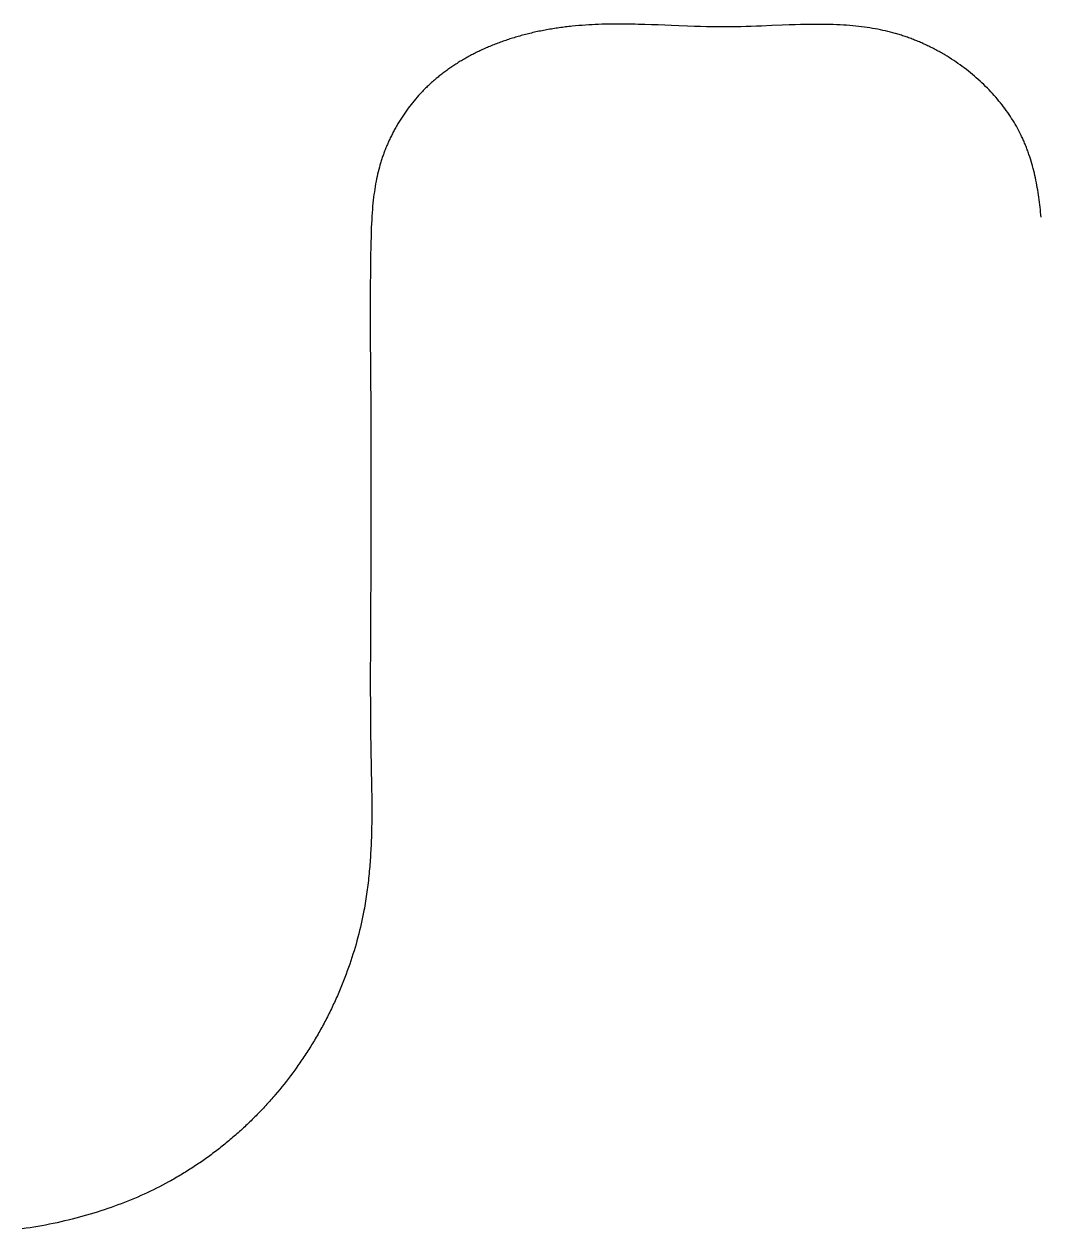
# Model space of a CAD drawing. Header units: millimetres. Extents: x -9 to 276, y -90 to 14.
# Drawn here: x 257.524 to 260.098, y 10.952 to 14.001 of the extents above; entities that cross this region are included whole.
import ezdxf

# ---------------------------------------------------------------- set-up
doc = ezdxf.new("R2010")
doc.units = ezdxf.units.MM
doc.layers.add('BLACK', color=7, linetype='CONTINUOUS')

msp = doc.modelspace()

# ---------------------------------------------------------------- linework, layer by layer
at = {"layer": 'BLACK', "linetype": 'Continuous'}
for p, q in [((258.894683, 13.993612), (258.890611, 13.993107)), ((258.898849, 13.994107), (258.894683, 13.993612)), ((258.903015, 13.994582), (258.898849, 13.994107)), ((258.907182, 13.995037), (258.903015, 13.994582)), ((258.91135, 13.995471), (258.907182, 13.995037)), ((258.919687, 13.996281), (258.91135, 13.995471)), ((258.928027, 13.997015), (258.919687, 13.996281)), ((258.936369, 13.997675), (258.928027, 13.997015)), ((258.944714, 13.998264), (258.936369, 13.997675)), ((258.953062, 13.998785), (258.944714, 13.998264)), ((258.961412, 13.99924), (258.953062, 13.998785)), ((258.969765, 13.999632), (258.961412, 13.99924)), ((258.97812, 13.999964), (258.969765, 13.999632)), ((258.986479, 14.000238), (258.97812, 13.999964)), ((258.99484, 14.000456), (258.986479, 14.000238)), ((259.003205, 14.000622), (258.99484, 14.000456)), ((259.011572, 14.000738), (259.003205, 14.000622)), ((259.019942, 14.000807), (259.011572, 14.000738)), ((259.028315, 14.000831), (259.019942, 14.000807)), ((259.036692, 14.000813), (259.028315, 14.000831)), ((259.045072, 14.000755), (259.036692, 14.000813)), ((259.053454, 14.000661), (259.045072, 14.000755)), ((259.061841, 14.000532), (259.053454, 14.000661)), ((259.07023, 14.000372), (259.061841, 14.000532)), ((259.078623, 14.000182), (259.07023, 14.000372)), ((259.087019, 13.999967), (259.078623, 14.000182)), ((259.095419, 13.999727), (259.087019, 13.999967)), ((259.112228, 13.999187), (259.095419, 13.999727)), ((259.129052, 13.998584), (259.112228, 13.999187)), ((259.145891, 13.997938), (259.129052, 13.998584)), ((259.162746, 13.997271), (259.145891, 13.997938)), ((259.181222, 13.99654), (259.162746, 13.997271)), ((259.202678, 13.995727), (259.181222, 13.99654)), ((259.220541, 13.99511), (259.202678, 13.995727)), ((259.236389, 13.994628), (259.220541, 13.99511)), ((259.250893, 13.994257), (259.236389, 13.994628)), ((259.264414, 13.993983), (259.250893, 13.994257)), ((259.277175, 13.993798), (259.264414, 13.993983)), ((259.289322, 13.993695), (259.277175, 13.993798)), ((259.300959, 13.993672), (259.289322, 13.993695)), ((259.312165, 13.993725), (259.300959, 13.993672)), ((259.318687, 13.993792), (259.312165, 13.993725)), ((259.325211, 13.993884), (259.318687, 13.993792)), ((259.331737, 13.994), (259.325211, 13.993884)), ((259.338266, 13.994138), (259.331737, 13.994)), ((259.351328, 13.994473), (259.338266, 13.994138)), ((259.364396, 13.994876), (259.351328, 13.994473)), ((259.377466, 13.995333), (259.364396, 13.994876)), ((259.390537, 13.99583), (259.377466, 13.995333)), ((259.416675, 13.996892), (259.390537, 13.99583)), ((259.442939, 13.997959), (259.416675, 13.996892)), ((259.460309, 13.998611), (259.442939, 13.997959)), ((259.47527, 13.999109), (259.460309, 13.998611)), ((259.488734, 13.99949), (259.47527, 13.999109)), ((259.501144, 13.99977), (259.488734, 13.99949)), ((259.512756, 13.99996), (259.501144, 13.99977)), ((259.523732, 14.000066), (259.512756, 13.99996)), ((259.534185, 14.000093), (259.523732, 14.000066)), ((259.544196, 14.000043), (259.534185, 14.000093)), ((259.553827, 13.99992), (259.544196, 14.000043)), ((259.563125, 13.999725), (259.553827, 13.99992)), ((259.572129, 13.99946), (259.563125, 13.999725)), ((259.580869, 13.999126), (259.572129, 13.99946)), ((259.58937, 13.998724), (259.580869, 13.999126)), ((259.597655, 13.998256), (259.58937, 13.998724)), ((259.605742, 13.997721), (259.597655, 13.998256)), ((259.613645, 13.99712), (259.605742, 13.997721)), ((259.62138, 13.996455), (259.613645, 13.99712)), ((259.628957, 13.995725), (259.62138, 13.996455)), ((259.636388, 13.994931), (259.628957, 13.995725)), ((259.643681, 13.994074), (259.636388, 13.994931)), ((259.650846, 13.993153), (259.643681, 13.994074)), ((258.753471, 13.963127), (258.749964, 13.961988)), ((258.756985, 13.964247), (258.753471, 13.963127)), ((258.760528, 13.965356), (258.756985, 13.964247)), ((258.764078, 13.966446), (258.760528, 13.965356)), ((258.767657, 13.967523), (258.764078, 13.966446)), ((258.771242, 13.968581), (258.767657, 13.967523)), ((258.774856, 13.969627), (258.771242, 13.968581)), ((258.778477, 13.970654), (258.774856, 13.969627)), ((258.782126, 13.971667), (258.778477, 13.970654)), ((258.785781, 13.972662), (258.782126, 13.971667)), ((258.789465, 13.973643), (258.785781, 13.972662)), ((258.793154, 13.974606), (258.789465, 13.973643)), ((258.796872, 13.975554), (258.793154, 13.974606)), ((258.800595, 13.976484), (258.796872, 13.975554)), ((258.804346, 13.977399), (258.800595, 13.976484)), ((258.808102, 13.978295), (258.804346, 13.977399)), ((258.811886, 13.979177), (258.808102, 13.978295)), ((258.815675, 13.980039), (258.811886, 13.979177)), ((258.819491, 13.980887), (258.815675, 13.980039)), ((258.823312, 13.981715), (258.819491, 13.980887)), ((258.82716, 13.982529), (258.823312, 13.981715)), ((258.831013, 13.983323), (258.82716, 13.982529)), ((258.834891, 13.984102), (258.831013, 13.983323)), ((258.838774, 13.984861), (258.834891, 13.984102)), ((258.842683, 13.985604), (258.838774, 13.984861)), ((258.846596, 13.986328), (258.842683, 13.985604)), ((258.850534, 13.987036), (258.846596, 13.986328)), ((258.854476, 13.987724), (258.850534, 13.987036)), ((258.858443, 13.988396), (258.854476, 13.987724)), ((258.862412, 13.989049), (258.858443, 13.988396)), ((258.866406, 13.989684), (258.862412, 13.989049)), ((258.870403, 13.9903), (258.866406, 13.989684)), ((258.874424, 13.990899), (258.870403, 13.9903)), ((258.878447, 13.991478), (258.874424, 13.990899)), ((258.882493, 13.992041), (258.878447, 13.991478)), ((258.886541, 13.992583), (258.882493, 13.992041)), ((258.890611, 13.993107), (258.886541, 13.992583)), ((259.657889, 13.992168), (259.650846, 13.993153)), ((259.664818, 13.991121), (259.657889, 13.992168)), ((259.671639, 13.990011), (259.664818, 13.991121)), ((259.678357, 13.988838), (259.671639, 13.990011)), ((259.684977, 13.987602), (259.678357, 13.988838)), ((259.691506, 13.986304), (259.684977, 13.987602)), ((259.697946, 13.984943), (259.691506, 13.986304)), ((259.704302, 13.983519), (259.697946, 13.984943)), ((259.710578, 13.982033), (259.704302, 13.983519)), ((259.716777, 13.980484), (259.710578, 13.982033)), ((259.722903, 13.978871), (259.716777, 13.980484)), ((259.728959, 13.977196), (259.722903, 13.978871)), ((259.729519, 13.977037), (259.728959, 13.977196)), ((259.73255, 13.976163), (259.729519, 13.977037)), ((259.735578, 13.97527), (259.73255, 13.976163)), ((259.738611, 13.974354), (259.735578, 13.97527)), ((259.74164, 13.973418), (259.738611, 13.974354)), ((259.744672, 13.972461), (259.74164, 13.973418)), ((259.747701, 13.971483), (259.744672, 13.972461)), ((259.750732, 13.970483), (259.747701, 13.971483)), ((259.75376, 13.969464), (259.750732, 13.970483)), ((259.756789, 13.968423), (259.75376, 13.969464)), ((259.759814, 13.967362), (259.756789, 13.968423)), ((259.762841, 13.966279), (259.759814, 13.967362)), ((259.765863, 13.965177), (259.762841, 13.966279)), ((259.768886, 13.964053), (259.765863, 13.965177)), ((259.771904, 13.962909), (259.768886, 13.964053)), ((258.677609, 13.933269), (258.67454, 13.931805)), ((258.680705, 13.934723), (258.677609, 13.933269)), ((258.683812, 13.936159), (258.680705, 13.934723)), ((258.686946, 13.937586), (258.683812, 13.936159)), ((258.690091, 13.938996), (258.686946, 13.937586)), ((258.693263, 13.940395), (258.690091, 13.938996)), ((258.696445, 13.941778), (258.693263, 13.940395)), ((258.699655, 13.94315), (258.696445, 13.941778)), ((258.702874, 13.944504), (258.699655, 13.94315)), ((258.706121, 13.945849), (258.702874, 13.944504)), ((258.709378, 13.947175), (258.706121, 13.945849)), ((258.712663, 13.948491), (258.709378, 13.947175)), ((258.715957, 13.949789), (258.712663, 13.948491)), ((258.71928, 13.951077), (258.715957, 13.949789)), ((258.722611, 13.952346), (258.71928, 13.951077)), ((258.725971, 13.953605), (258.722611, 13.952346)), ((258.729339, 13.954845), (258.725971, 13.953605)), ((258.732736, 13.956075), (258.729339, 13.954845)), ((258.736141, 13.957286), (258.732736, 13.956075)), ((258.739574, 13.958486), (258.736141, 13.957286)), ((258.743016, 13.959667), (258.739574, 13.958486)), ((258.746486, 13.960837), (258.743016, 13.959667)), ((258.749964, 13.961988), (258.746486, 13.960837)), ((259.774922, 13.961744), (259.771904, 13.962909)), ((259.777934, 13.960559), (259.774922, 13.961744)), ((259.780946, 13.959354), (259.777934, 13.960559)), ((259.783952, 13.958129), (259.780946, 13.959354)), ((259.786957, 13.956882), (259.783952, 13.958129)), ((259.789956, 13.955617), (259.786957, 13.956882)), ((259.792953, 13.954331), (259.789956, 13.955617)), ((259.795943, 13.953025), (259.792953, 13.954331)), ((259.798931, 13.951699), (259.795943, 13.953025)), ((259.801912, 13.950354), (259.798931, 13.951699)), ((259.80489, 13.948989), (259.801912, 13.950354)), ((259.80786, 13.947604), (259.80489, 13.948989)), ((259.810827, 13.9462), (259.80786, 13.947604)), ((259.813786, 13.944777), (259.810827, 13.9462)), ((259.81674, 13.943334), (259.813786, 13.944777)), ((259.819686, 13.941873), (259.81674, 13.943334)), ((259.822627, 13.940392), (259.819686, 13.941873)), ((259.825559, 13.938892), (259.822627, 13.940392)), ((259.828485, 13.937374), (259.825559, 13.938892)), ((259.831403, 13.935837), (259.828485, 13.937374)), ((259.834314, 13.934281), (259.831403, 13.935837)), ((259.837216, 13.932708), (259.834314, 13.934281)), ((259.84011, 13.931116), (259.837216, 13.932708)), ((258.622435, 13.903231), (258.619715, 13.901523)), ((258.625167, 13.904922), (258.622435, 13.903231)), ((258.627925, 13.906606), (258.625167, 13.904922)), ((258.630694, 13.908273), (258.627925, 13.906606)), ((258.633489, 13.909932), (258.630694, 13.908273)), ((258.636296, 13.911574), (258.633489, 13.909932)), ((258.639128, 13.913209), (258.636296, 13.911574)), ((258.641972, 13.914826), (258.639128, 13.913209)), ((258.644842, 13.916436), (258.641972, 13.914826)), ((258.647723, 13.918028), (258.644842, 13.916436)), ((258.650631, 13.919612), (258.647723, 13.918028)), ((258.65355, 13.921179), (258.650631, 13.919612)), ((258.656495, 13.922738), (258.65355, 13.921179)), ((258.659451, 13.92428), (258.656495, 13.922738)), ((258.662435, 13.925813), (258.659451, 13.92428)), ((258.665428, 13.927328), (258.662435, 13.925813)), ((258.66845, 13.928835), (258.665428, 13.927328)), ((258.671481, 13.930325), (258.66845, 13.928835)), ((258.67454, 13.931805), (258.671481, 13.930325)), ((259.842995, 13.929506), (259.84011, 13.931116)), ((259.845871, 13.927877), (259.842995, 13.929506)), ((259.848738, 13.926232), (259.845871, 13.927877)), ((259.851596, 13.924568), (259.848738, 13.926232)), ((259.854444, 13.922887), (259.851596, 13.924568)), ((259.86011, 13.919473), (259.854444, 13.922887)), ((259.865734, 13.915991), (259.86011, 13.919473)), ((259.871315, 13.912442), (259.865734, 13.915991)), ((259.876849, 13.908827), (259.871315, 13.912442)), ((259.882336, 13.905148), (259.876849, 13.908827)), ((259.887773, 13.901407), (259.882336, 13.905148)), ((258.578744, 13.872622), (258.576341, 13.87072)), ((258.581171, 13.874518), (258.578744, 13.872622)), ((258.583611, 13.876398), (258.581171, 13.874518)), ((258.586074, 13.87827), (258.583611, 13.876398)), ((258.588549, 13.880127), (258.586074, 13.87827)), ((258.591049, 13.881977), (258.588549, 13.880127)), ((258.59356, 13.88381), (258.591049, 13.881977)), ((258.596096, 13.885637), (258.59356, 13.88381)), ((258.598644, 13.887447), (258.596096, 13.885637)), ((258.601217, 13.88925), (258.598644, 13.887447)), ((258.603802, 13.891037), (258.601217, 13.88925)), ((258.606411, 13.892817), (258.603802, 13.891037)), ((258.609032, 13.89458), (258.606411, 13.892817)), ((258.611679, 13.896336), (258.609032, 13.89458)), ((258.614337, 13.898075), (258.611679, 13.896336)), ((258.61702, 13.899807), (258.614337, 13.898075)), ((258.619715, 13.901523), (258.61702, 13.899807)), ((259.893158, 13.897603), (259.887773, 13.901407)), ((259.89849, 13.89374), (259.893158, 13.897603)), ((259.903767, 13.889818), (259.89849, 13.89374)), ((259.908987, 13.885839), (259.903767, 13.889818)), ((259.914148, 13.881805), (259.908987, 13.885839)), ((259.919249, 13.877716), (259.914148, 13.881805)), ((259.924288, 13.873575), (259.919249, 13.877716)), ((259.929263, 13.869382), (259.924288, 13.873575)), ((258.544521, 13.842867), (258.542377, 13.840791)), ((258.546677, 13.844927), (258.544521, 13.842867)), ((258.548855, 13.84698), (258.546677, 13.844927)), ((258.551046, 13.849018), (258.548855, 13.84698)), ((258.553259, 13.851049), (258.551046, 13.849018)), ((258.555485, 13.853065), (258.553259, 13.851049)), ((258.557734, 13.855073), (258.555485, 13.853065)), ((258.559995, 13.857066), (258.557734, 13.855073)), ((258.562279, 13.859053), (258.559995, 13.857066)), ((258.564576, 13.861023), (258.562279, 13.859053)), ((258.566895, 13.862987), (258.564576, 13.861023)), ((258.569227, 13.864935), (258.566895, 13.862987)), ((258.571582, 13.866876), (258.569227, 13.864935)), ((258.57395, 13.868801), (258.571582, 13.866876)), ((258.576341, 13.87072), (258.57395, 13.868801)), ((259.934173, 13.86514), (259.929263, 13.869382)), ((259.939017, 13.86085), (259.934173, 13.86514)), ((259.943794, 13.856514), (259.939017, 13.86085)), ((259.948501, 13.852133), (259.943794, 13.856514)), ((259.953137, 13.847708), (259.948501, 13.852133)), ((259.957703, 13.843242), (259.953137, 13.847708)), ((259.962195, 13.838735), (259.957703, 13.843242)), ((258.514697, 13.811179), (258.510871, 13.806624)), ((258.51857, 13.815667), (258.514697, 13.811179)), ((258.522491, 13.820088), (258.51857, 13.815667)), ((258.526456, 13.824439), (258.522491, 13.820088)), ((258.529894, 13.828118), (258.526456, 13.824439)), ((258.531934, 13.83026), (258.529894, 13.828118)), ((258.533986, 13.832387), (258.531934, 13.83026)), ((258.53606, 13.834507), (258.533986, 13.832387)), ((258.538147, 13.836611), (258.53606, 13.834507)), ((258.540256, 13.838709), (258.538147, 13.836611)), ((258.542377, 13.840791), (258.540256, 13.838709)), ((259.966614, 13.834189), (259.962195, 13.838735)), ((259.970958, 13.829606), (259.966614, 13.834189)), ((259.975227, 13.824988), (259.970958, 13.829606)), ((259.979418, 13.820335), (259.975227, 13.824988)), ((259.983532, 13.815649), (259.979418, 13.820335)), ((259.987568, 13.810931), (259.983532, 13.815649)), ((259.991525, 13.806184), (259.987568, 13.810931)), ((258.492529, 13.782912), (258.489029, 13.777995)), ((258.496087, 13.787774), (258.492529, 13.782912)), ((258.499702, 13.792577), (258.496087, 13.787774)), ((258.503373, 13.797321), (258.499702, 13.792577)), ((258.507096, 13.802004), (258.503373, 13.797321)), ((258.510871, 13.806624), (258.507096, 13.802004)), ((259.995403, 13.801408), (259.991525, 13.806184)), ((259.9992, 13.796604), (259.995403, 13.801408)), ((260.002916, 13.791775), (259.9992, 13.796604)), ((260.006551, 13.78692), (260.002916, 13.791775)), ((260.010104, 13.782043), (260.006551, 13.78692)), ((260.013575, 13.777143), (260.010104, 13.782043)), ((258.470891, 13.750046), (258.469341, 13.747437)), ((258.472459, 13.752645), (258.470891, 13.750046)), ((258.474043, 13.755233), (258.472459, 13.752645)), ((258.475644, 13.75781), (258.474043, 13.755233)), ((258.478895, 13.76293), (258.475644, 13.75781)), ((258.482211, 13.768002), (258.478895, 13.76293)), ((258.485589, 13.773025), (258.482211, 13.768002)), ((258.489029, 13.777995), (258.485589, 13.773025)), ((260.016963, 13.772222), (260.013575, 13.777143)), ((260.020269, 13.767282), (260.016963, 13.772222)), ((260.023491, 13.762323), (260.020269, 13.767282)), ((260.02663, 13.757346), (260.023491, 13.762323)), ((260.029685, 13.752353), (260.02663, 13.757346)), ((260.032656, 13.747345), (260.029685, 13.752353)), ((258.454807, 13.720823), (258.453454, 13.718117)), ((258.456179, 13.723523), (258.454807, 13.720823)), ((258.457569, 13.726214), (258.456179, 13.723523)), ((258.458978, 13.728899), (258.457569, 13.726214)), ((258.460405, 13.731574), (258.458978, 13.728899)), ((258.46185, 13.734241), (258.460405, 13.731574)), ((258.463313, 13.736899), (258.46185, 13.734241)), ((258.464794, 13.739548), (258.463313, 13.736899)), ((258.466292, 13.742187), (258.464794, 13.739548)), ((258.467808, 13.744817), (258.466292, 13.742187)), ((258.469341, 13.747437), (258.467808, 13.744817)), ((260.035544, 13.742322), (260.032656, 13.747345)), ((260.038347, 13.737286), (260.035544, 13.742322)), ((260.041066, 13.732238), (260.038347, 13.737286)), ((260.043702, 13.727178), (260.041066, 13.732238)), ((260.046253, 13.722107), (260.043702, 13.727178)), ((260.047604, 13.719349), (260.046253, 13.722107)), ((260.048933, 13.716582), (260.047604, 13.719349)), ((258.440977, 13.690699), (258.439836, 13.687927)), ((258.442136, 13.693463), (258.440977, 13.690699)), ((258.443316, 13.696226), (258.442136, 13.693463)), ((258.444515, 13.698981), (258.443316, 13.696226)), ((258.445735, 13.701734), (258.444515, 13.698981)), ((258.446973, 13.704479), (258.445735, 13.701734)), ((258.448231, 13.70722), (258.446973, 13.704479)), ((258.449508, 13.709953), (258.448231, 13.70722)), ((258.450805, 13.712681), (258.449508, 13.709953)), ((258.45212, 13.715402), (258.450805, 13.712681)), ((258.453454, 13.718117), (258.45212, 13.715402)), ((260.05024, 13.713806), (260.048933, 13.716582)), ((260.051526, 13.711021), (260.05024, 13.713806)), ((260.052791, 13.708228), (260.051526, 13.711021)), ((260.054036, 13.705427), (260.052791, 13.708228)), ((260.055259, 13.702617), (260.054036, 13.705427)), ((260.056462, 13.699799), (260.055259, 13.702617)), ((260.057645, 13.696972), (260.056462, 13.699799)), ((260.058807, 13.694138), (260.057645, 13.696972)), ((260.059949, 13.691295), (260.058807, 13.694138)), ((260.061071, 13.688444), (260.059949, 13.691295)), ((258.429548, 13.660044), (258.428632, 13.657246)), ((258.430485, 13.662845), (258.429548, 13.660044)), ((258.431442, 13.66564), (258.430485, 13.662845)), ((258.432421, 13.668437), (258.431442, 13.66564)), ((258.433419, 13.671229), (258.432421, 13.668437)), ((258.434438, 13.674021), (258.433419, 13.671229)), ((258.435477, 13.676808), (258.434438, 13.674021)), ((258.436537, 13.679594), (258.435477, 13.676808)), ((258.437616, 13.682374), (258.436537, 13.679594)), ((258.438717, 13.685154), (258.437616, 13.682374)), ((258.439836, 13.687927), (258.438717, 13.685154)), ((260.062174, 13.685585), (260.061071, 13.688444)), ((260.063257, 13.682719), (260.062174, 13.685585)), ((260.06432, 13.679844), (260.063257, 13.682719)), ((260.065364, 13.676962), (260.06432, 13.679844)), ((260.06639, 13.674072), (260.065364, 13.676962)), ((260.067396, 13.671175), (260.06639, 13.674072)), ((260.069353, 13.665358), (260.067396, 13.671175)), ((260.071236, 13.659512), (260.069353, 13.665358)), ((260.073047, 13.653637), (260.071236, 13.659512)), ((258.421557, 13.632943), (258.420094, 13.627154)), ((258.423077, 13.638638), (258.421557, 13.632943)), ((258.424654, 13.644245), (258.423077, 13.638638)), ((258.426008, 13.648837), (258.424654, 13.644245)), ((258.426862, 13.651642), (258.426008, 13.648837)), ((258.427736, 13.654442), (258.426862, 13.651642)), ((258.428632, 13.657246), (258.427736, 13.654442)), ((260.074788, 13.647734), (260.073047, 13.653637)), ((260.076458, 13.641804), (260.074788, 13.647734)), ((260.078061, 13.635847), (260.076458, 13.641804)), ((260.079598, 13.629863), (260.078061, 13.635847)), ((260.081068, 13.623854), (260.079598, 13.629863)), ((258.414812, 13.602953), (258.413632, 13.596608)), ((258.416048, 13.609173), (258.414812, 13.602953)), ((258.41734, 13.615275), (258.416048, 13.609173)), ((258.418689, 13.621267), (258.41734, 13.615275)), ((258.420094, 13.627154), (258.418689, 13.621267)), ((260.082475, 13.61782), (260.081068, 13.623854)), ((260.08382, 13.611762), (260.082475, 13.61782)), ((260.085103, 13.60568), (260.08382, 13.611762)), ((260.086326, 13.599575), (260.085103, 13.60568)), ((260.08749, 13.593448), (260.086326, 13.599575)), ((258.409466, 13.569785), (258.408562, 13.562659)), ((258.410425, 13.57673), (258.409466, 13.569785)), ((258.411438, 13.583507), (258.410425, 13.57673)), ((258.412507, 13.590129), (258.411438, 13.583507)), ((258.413632, 13.596608), (258.412507, 13.590129)), ((260.088598, 13.587298), (260.08749, 13.593448)), ((260.08965, 13.581128), (260.088598, 13.587298)), ((260.090647, 13.574936), (260.08965, 13.581128)), ((260.091591, 13.568725), (260.090647, 13.574936)), ((260.092484, 13.562495), (260.091591, 13.568725)), ((258.406174, 13.539998), (258.405485, 13.531934)), ((258.406916, 13.547788), (258.406174, 13.539998)), ((258.407712, 13.555333), (258.406916, 13.547788)), ((258.408562, 13.562659), (258.407712, 13.555333)), ((260.093326, 13.556245), (260.092484, 13.562495)), ((260.094119, 13.549978), (260.093326, 13.556245)), ((260.094864, 13.543693), (260.094119, 13.549978)), ((260.095564, 13.537391), (260.094864, 13.543693)), ((260.096218, 13.531073), (260.095564, 13.537391)), ((258.404262, 13.514823), (258.403726, 13.505665)), ((258.404848, 13.523558), (258.404262, 13.514823)), ((258.405485, 13.531934), (258.404848, 13.523558)), ((260.096829, 13.524739), (260.096218, 13.531073)), ((260.097397, 13.51839), (260.096829, 13.524739)), ((260.097925, 13.512027), (260.097397, 13.51839)), ((258.402796, 13.485702), (258.402396, 13.474588)), ((258.403238, 13.495999), (258.402796, 13.485702)), ((258.403726, 13.505665), (258.403238, 13.495999)), ((258.401688, 13.448359), (258.40146, 13.43753)), ((258.402031, 13.462343), (258.401688, 13.448359)), ((258.402396, 13.474588), (258.402031, 13.462343)), ((258.401051, 13.415132), (258.400707, 13.391979)), ((258.40146, 13.43753), (258.401051, 13.415132)), ((258.400707, 13.391979), (258.400428, 13.367959)), ((258.400428, 13.367959), (258.400216, 13.342925)), ((258.400216, 13.342925), (258.400072, 13.316683)), ((258.400072, 13.316683), (258.399998, 13.288965)), ((258.399998, 13.288965), (258.399995, 13.25938)), ((258.399995, 13.25938), (258.400069, 13.227311)), ((258.400069, 13.227311), (258.400227, 13.191686)), ((258.400227, 13.191686), (258.400483, 13.150266)), ((258.400483, 13.150266), (258.400927, 13.090495)), ((258.400927, 13.090495), (258.401205, 13.053983)), ((258.401205, 13.053983), (258.40146, 13.01747)), ((258.40146, 13.01747), (258.40146, 12.597409)), ((258.40146, 12.597409), (258.401032, 12.531004)), ((258.401032, 12.531004), (258.400739, 12.486794)), ((258.400739, 12.486794), (258.40048, 12.442584)), ((258.40048, 12.442584), (258.400373, 12.42048)), ((258.400373, 12.42048), (258.400287, 12.398376)), ((258.400287, 12.398376), (258.400225, 12.376271)), ((258.400225, 12.376271), (258.400192, 12.354168)), ((258.400192, 12.354168), (258.400192, 12.332064)), ((258.400192, 12.332064), (258.400229, 12.309961)), ((258.400229, 12.309961), (258.400308, 12.287858)), ((258.400308, 12.287858), (258.400431, 12.265755)), ((258.400431, 12.265755), (258.400604, 12.243653)), ((258.400604, 12.243653), (258.40083, 12.221551)), ((258.40083, 12.221551), (258.401114, 12.19945)), ((258.401114, 12.19945), (258.40146, 12.177349)), ((258.40146, 12.177349), (258.401909, 12.152981)), ((258.401909, 12.152981), (258.402335, 12.131635)), ((258.402335, 12.131635), (258.402801, 12.108246)), ((258.402801, 12.108246), (258.403229, 12.08486)), ((258.403229, 12.08486), (258.403416, 12.073168)), ((258.403416, 12.073168), (258.403581, 12.061477)), ((258.403581, 12.061477), (258.403717, 12.049788)), ((258.403717, 12.049788), (258.40382, 12.0381)), ((258.40382, 12.0381), (258.403885, 12.026413)), ((258.403908, 12.014728), (258.403883, 12.003044)), ((258.403885, 12.026413), (258.403908, 12.014728)), ((258.403807, 11.991363), (258.403674, 11.979683)), ((258.403883, 12.003044), (258.403807, 11.991363)), ((258.403219, 11.956328), (258.402887, 11.944654)), ((258.403479, 11.968004), (258.403219, 11.956328)), ((258.403674, 11.979683), (258.403479, 11.968004)), ((258.401994, 11.921313), (258.401719, 11.91548)), ((258.402248, 11.927148), (258.401994, 11.921313)), ((258.402481, 11.932983), (258.402248, 11.927148)), ((258.402887, 11.944654), (258.402481, 11.932983)), ((258.400394, 11.892151), (258.400004, 11.88632)), ((258.40076, 11.897982), (258.400394, 11.892151)), ((258.401103, 11.903814), (258.40076, 11.897982)), ((258.401422, 11.909646), (258.401103, 11.903814)), ((258.401719, 11.91548), (258.401422, 11.909646)), ((258.39819, 11.863006), (258.39767, 11.857179)), ((258.398683, 11.868833), (258.39819, 11.863006)), ((258.399149, 11.874662), (258.398683, 11.868833)), ((258.399589, 11.880491), (258.399149, 11.874662)), ((258.400004, 11.88632), (258.399589, 11.880491)), ((258.395308, 11.833879), (258.394644, 11.828056)), ((258.395942, 11.839703), (258.395308, 11.833879)), ((258.396547, 11.845527), (258.395942, 11.839703)), ((258.397123, 11.851353), (258.396547, 11.845527)), ((258.39767, 11.857179), (258.397123, 11.851353)), ((258.39085, 11.798954), (258.389993, 11.793136)), ((258.391673, 11.804773), (258.39085, 11.798954)), ((258.392464, 11.810592), (258.391673, 11.804773)), ((258.393222, 11.816413), (258.392464, 11.810592)), ((258.393949, 11.822234), (258.393222, 11.816413)), ((258.394644, 11.828056), (258.393949, 11.822234)), ((258.386216, 11.769874), (258.385181, 11.764061)), ((258.387213, 11.775688), (258.386216, 11.769874)), ((258.388175, 11.781503), (258.387213, 11.775688)), ((258.389101, 11.787319), (258.388175, 11.781503)), ((258.389993, 11.793136), (258.389101, 11.787319)), ((258.380752, 11.741216), (258.378948, 11.732686)), ((258.382473, 11.749737), (258.380752, 11.741216)), ((258.38411, 11.758249), (258.382473, 11.749737)), ((258.385181, 11.764061), (258.38411, 11.758249)), ((258.373038, 11.707062), (258.370901, 11.698514)), ((258.375091, 11.715608), (258.373038, 11.707062)), ((258.377061, 11.724149), (258.375091, 11.715608)), ((258.378948, 11.732686), (258.377061, 11.724149)), ((258.366382, 11.681417), (258.363998, 11.672871)), ((258.368683, 11.689965), (258.366382, 11.681417)), ((258.370901, 11.698514), (258.368683, 11.689965)), ((258.356357, 11.647264), (258.353648, 11.638743)), ((258.358986, 11.655793), (258.356357, 11.647264)), ((258.361533, 11.664329), (258.358986, 11.655793)), ((258.363998, 11.672871), (258.361533, 11.664329)), ((258.347987, 11.621734), (258.345036, 11.613249)), ((258.350857, 11.630233), (258.347987, 11.621734)), ((258.353648, 11.638743), (258.350857, 11.630233)), ((258.335709, 11.58789), (258.332444, 11.579475)), ((258.338897, 11.596326), (258.335709, 11.58789)), ((258.342006, 11.604779), (258.338897, 11.596326)), ((258.345036, 11.613249), (258.342006, 11.604779)), ((258.323941, 11.558533), (258.322183, 11.554363)), ((258.32568, 11.562709), (258.323941, 11.558533)), ((258.3274, 11.566892), (258.32568, 11.562709)), ((258.3291, 11.571081), (258.3274, 11.566892)), ((258.330782, 11.575275), (258.3291, 11.571081)), ((258.332444, 11.579475), (258.330782, 11.575275)), ((258.309352, 11.525365), (258.307444, 11.521252)), ((258.31124, 11.529485), (258.309352, 11.525365)), ((258.313111, 11.533613), (258.31124, 11.529485)), ((258.314963, 11.537749), (258.313111, 11.533613)), ((258.316796, 11.541892), (258.314963, 11.537749)), ((258.318611, 11.546042), (258.316796, 11.541892)), ((258.320407, 11.550199), (258.318611, 11.546042)), ((258.322183, 11.554363), (258.320407, 11.550199)), ((258.295618, 11.496751), (258.293584, 11.492699)), ((258.297634, 11.500813), (258.295618, 11.496751)), ((258.299632, 11.504883), (258.297634, 11.500813)), ((258.301612, 11.508963), (258.299632, 11.504883)), ((258.303574, 11.513051), (258.301612, 11.508963)), ((258.305518, 11.517147), (258.303574, 11.513051)), ((258.307444, 11.521252), (258.305518, 11.517147)), ((258.278856, 11.464602), (258.276684, 11.46063)), ((258.281012, 11.468586), (258.278856, 11.464602)), ((258.283151, 11.472579), (258.281012, 11.468586)), ((258.285273, 11.476584), (258.283151, 11.472579)), ((258.287376, 11.480598), (258.285273, 11.476584)), ((258.289463, 11.484622), (258.287376, 11.480598)), ((258.291532, 11.488655), (258.289463, 11.484622)), ((258.293584, 11.492699), (258.291532, 11.488655)), ((258.261004, 11.433129), (258.258699, 11.429248)), ((258.263294, 11.437025), (258.261004, 11.433129)), ((258.265567, 11.440929), (258.263294, 11.437025)), ((258.267824, 11.444848), (258.265567, 11.440929)), ((258.270063, 11.448776), (258.267824, 11.444848)), ((258.272287, 11.452717), (258.270063, 11.448776)), ((258.274493, 11.456667), (258.272287, 11.452717)), ((258.276684, 11.46063), (258.274493, 11.456667)), ((258.242114, 11.402417), (258.239683, 11.398636)), ((258.244531, 11.406213), (258.242114, 11.402417)), ((258.246931, 11.410019), (258.244531, 11.406213)), ((258.249317, 11.413841), (258.246931, 11.410019)), ((258.251685, 11.417673), (258.249317, 11.413841)), ((258.25404, 11.42152), (258.251685, 11.417673)), ((258.256377, 11.425377), (258.25404, 11.42152)), ((258.258699, 11.429248), (258.256377, 11.425377)), ((258.222239, 11.372543), (258.219689, 11.368873)), ((258.224776, 11.37623), (258.222239, 11.372543)), ((258.227297, 11.379929), (258.224776, 11.37623)), ((258.229805, 11.383644), (258.227297, 11.379929)), ((258.232296, 11.38737), (258.229805, 11.383644)), ((258.234774, 11.391113), (258.232296, 11.38737)), ((258.237235, 11.394867), (258.234774, 11.391113)), ((258.239683, 11.398636), (258.237235, 11.394867)), ((258.20389, 11.346885), (258.198553, 11.339734)), ((258.209161, 11.354081), (258.20389, 11.346885)), ((258.214364, 11.36132), (258.209161, 11.354081)), ((258.217123, 11.365214), (258.214364, 11.36132)), ((258.219689, 11.368873), (258.217123, 11.365214)), ((258.176555, 11.311596), (258.170897, 11.304683)), ((258.182151, 11.318559), (258.176555, 11.311596)), ((258.187683, 11.32557), (258.182151, 11.318559)), ((258.193151, 11.332629), (258.187683, 11.32557)), ((258.198553, 11.339734), (258.193151, 11.332629)), ((258.150609, 11.280891), (258.147651, 11.277545)), ((258.153553, 11.28425), (258.150609, 11.280891)), ((258.156481, 11.287623), (258.153553, 11.28425)), ((258.159395, 11.291009), (258.156481, 11.287623)), ((258.165177, 11.29782), (258.159395, 11.291009)), ((258.170897, 11.304683), (258.165177, 11.29782)), ((258.123463, 11.251274), (258.120376, 11.248054)), ((258.126536, 11.254509), (258.123463, 11.251274)), ((258.129595, 11.257757), (258.126536, 11.254509)), ((258.132641, 11.26102), (258.129595, 11.257757)), ((258.135671, 11.264297), (258.132641, 11.26102)), ((258.138688, 11.267589), (258.135671, 11.264297)), ((258.14169, 11.270893), (258.138688, 11.267589)), ((258.144678, 11.274212), (258.14169, 11.270893)), ((258.147651, 11.277545), (258.144678, 11.274212)), ((258.091987, 11.219741), (258.088768, 11.216672)), ((258.095194, 11.222827), (258.091987, 11.219741)), ((258.098388, 11.225927), (258.095194, 11.222827)), ((258.101569, 11.229044), (258.098388, 11.225927)), ((258.104737, 11.232174), (258.101569, 11.229044)), ((258.107892, 11.235321), (258.104737, 11.232174)), ((258.111033, 11.238482), (258.107892, 11.235321)), ((258.114161, 11.241658), (258.111033, 11.238482)), ((258.117275, 11.244848), (258.114161, 11.241658)), ((258.120376, 11.248054), (258.117275, 11.244848)), ((258.059235, 11.189756), (258.055894, 11.186847)), ((258.062565, 11.192683), (258.059235, 11.189756)), ((258.065882, 11.195625), (258.062565, 11.192683)), ((258.069188, 11.198584), (258.065882, 11.195625)), ((258.072482, 11.201558), (258.069188, 11.198584)), ((258.075764, 11.20455), (258.072482, 11.201558)), ((258.079033, 11.207556), (258.075764, 11.20455)), ((258.082291, 11.210579), (258.079033, 11.207556)), ((258.085535, 11.213617), (258.082291, 11.210579)), ((258.088768, 11.216672), (258.085535, 11.213617)), ((258.02187, 11.158672), (258.018408, 11.155948)), ((258.02532, 11.161412), (258.02187, 11.158672)), ((258.028761, 11.164171), (258.02532, 11.161412)), ((258.032191, 11.166946), (258.028761, 11.164171)), ((258.035611, 11.169739), (258.032191, 11.166946)), ((258.039018, 11.172547), (258.035611, 11.169739)), ((258.042416, 11.175374), (258.039018, 11.172547)), ((258.045802, 11.178217), (258.042416, 11.175374)), ((258.049178, 11.181077), (258.045802, 11.178217)), ((258.052541, 11.183953), (258.049178, 11.181077)), ((258.055894, 11.186847), (258.052541, 11.183953)), ((257.98325, 11.129683), (257.979684, 11.127156)), ((257.98681, 11.13223), (257.98325, 11.129683)), ((257.990358, 11.134793), (257.98681, 11.13223)), ((257.993899, 11.137376), (257.990358, 11.134793)), ((257.997429, 11.139976), (257.993899, 11.137376)), ((258.000951, 11.142594), (257.997429, 11.139976)), ((258.004461, 11.145229), (258.000951, 11.142594)), ((258.007964, 11.147883), (258.004461, 11.145229)), ((258.011454, 11.150554), (258.007964, 11.147883)), ((258.014937, 11.153243), (258.011454, 11.150554)), ((258.018408, 11.155948), (258.014937, 11.153243)), ((257.936205, 11.098255), (257.932528, 11.095967)), ((257.939871, 11.10056), (257.936205, 11.098255)), ((257.943533, 11.102885), (257.939871, 11.10056)), ((257.947184, 11.105228), (257.943533, 11.102885)), ((257.950829, 11.107591), (257.947184, 11.105228)), ((257.954464, 11.109971), (257.950829, 11.107591)), ((257.958094, 11.112372), (257.954464, 11.109971)), ((257.961712, 11.114789), (257.958094, 11.112372)), ((257.965325, 11.117226), (257.961712, 11.114789)), ((257.968926, 11.11968), (257.965325, 11.117226)), ((257.972522, 11.122154), (257.968926, 11.11968)), ((257.976106, 11.124645), (257.972522, 11.122154)), ((257.979684, 11.127156), (257.976106, 11.124645)), ((257.882163, 11.06693), (257.874569, 11.06291)), ((257.889693, 11.071005), (257.882163, 11.06693)), ((257.895378, 11.074142), (257.889693, 11.071005)), ((257.899125, 11.076239), (257.895378, 11.074142)), ((257.902863, 11.078354), (257.899125, 11.076239)), ((257.906597, 11.080489), (257.902863, 11.078354)), ((257.910321, 11.082642), (257.906597, 11.080489)), ((257.914042, 11.084816), (257.910321, 11.082642)), ((257.917752, 11.087008), (257.914042, 11.084816)), ((257.921458, 11.08922), (257.917752, 11.087008)), ((257.925155, 11.091449), (257.921458, 11.08922)), ((257.928846, 11.093699), (257.925155, 11.091449)), ((257.932528, 11.095967), (257.928846, 11.093699)), ((257.81959, 11.036357), (257.811476, 11.032795)), ((257.827639, 11.039978), (257.81959, 11.036357)), ((257.835623, 11.043657), (257.827639, 11.039978)), ((257.843542, 11.047394), (257.835623, 11.043657)), ((257.851397, 11.051188), (257.843542, 11.047394)), ((257.859186, 11.055039), (257.851397, 11.051188)), ((257.86691, 11.058946), (257.859186, 11.055039)), ((257.874569, 11.06291), (257.86691, 11.058946)), ((257.744235, 11.00644), (257.735541, 11.00342)), ((257.752866, 11.009522), (257.744235, 11.00644)), ((257.761432, 11.012665), (257.752866, 11.009522)), ((257.769934, 11.01587), (257.761432, 11.012665)), ((257.778372, 11.019135), (257.769934, 11.01587)), ((257.786745, 11.02246), (257.778372, 11.019135)), ((257.795053, 11.025846), (257.786745, 11.02246)), ((257.803297, 11.029291), (257.795053, 11.025846)), ((257.811476, 11.032795), (257.803297, 11.029291)), ((257.64515, 10.97673), (257.635774, 10.974422)), ((257.654466, 10.979105), (257.64515, 10.97673)), ((257.663721, 10.981546), (257.654466, 10.979105)), ((257.672916, 10.984054), (257.663721, 10.981546)), ((257.682049, 10.986627), (257.672916, 10.984054)), ((257.691121, 10.989266), (257.682049, 10.986627)), ((257.700131, 10.991969), (257.691121, 10.989266)), ((257.709078, 10.994737), (257.700131, 10.991969)), ((257.717962, 10.997568), (257.709078, 10.994737)), ((257.726783, 11.000463), (257.717962, 10.997568)), ((257.735541, 11.00342), (257.726783, 11.000463)), ((257.528874, 10.953608), (257.518833, 10.952144)), ((257.538863, 10.955145), (257.528874, 10.953608)), ((257.548801, 10.956754), (257.538863, 10.955145)), ((257.558686, 10.958436), (257.548801, 10.956754)), ((257.568518, 10.960189), (257.558686, 10.958436)), ((257.578295, 10.962013), (257.568518, 10.960189)), ((257.588018, 10.963908), (257.578295, 10.962013)), ((257.597684, 10.965872), (257.588018, 10.963908)), ((257.607293, 10.967907), (257.597684, 10.965872)), ((257.616845, 10.97001), (257.607293, 10.967907)), ((257.626339, 10.972182), (257.616845, 10.97001)), ((257.635774, 10.974422), (257.626339, 10.972182))]:
    msp.add_line(p, q, dxfattribs=at)

doc.saveas('drawing.dxf')
